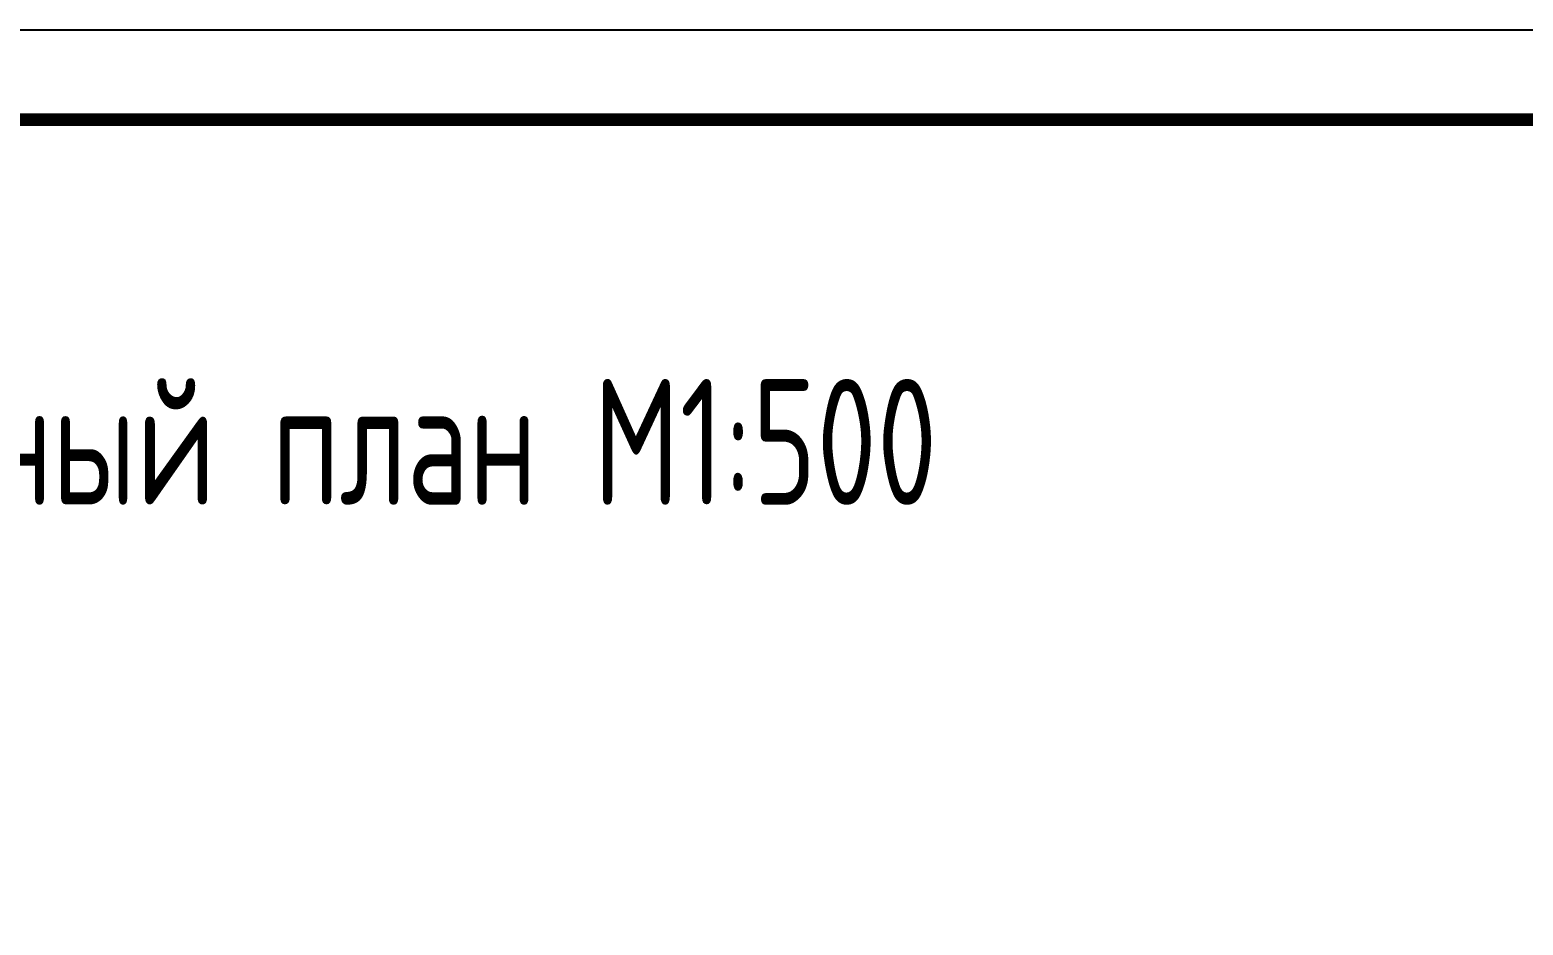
# Paper-space layout 'СГП' of a CAD drawing. Header units: millimetres. Extents: x 1 to 2190, y 0 to 1001.
# Drawn here: x 335.8 to 418.9, y 544.2 to 594.1 of the extents above; entities that cross this region are included whole.
import ezdxf

# ---------------------------------------------------------------- set-up
doc = ezdxf.new("R2010")
doc.units = ezdxf.units.MM
doc.header["$LTSCALE"] = 0.5
doc.layers.add('ТОЛСТЫЕ', color=1, linetype='Continuous', lineweight=50)
doc.layers.add('ТОНКИЕе', color=7, linetype='Continuous', lineweight=25)
doc.layers.add('тонкие', color=7, linetype='Continuous')
doc.styles.add('Наклонный', font='isocpeur.ttf', dxfattribs={"width": 0.7, "height": 3.5})

psp = doc.layouts.new('СГП')

# ---------------------------------------------------------------- linework, layer by layer
at = {"layer": 'ТОЛСТЫЕ', "color": 0, "const_width": 0.7}
psp.add_lwpolyline([(20.90752028795123, 5.083437231312928), (835.9075202879512, 5.083437231312928), (835.9075202879512, 589.0834372313129), (20.90752028795123, 589.0834372313129)], close=True, dxfattribs=at)
at = {"layer": 'тонкие', "color": 0}
psp.add_lwpolyline([(840.9075202879512, 0.0834372313129279), (0.907520287951229, 0.0834372313129279), (0.907520287951229, 594.0834372313129), (840.9075202879512, 594.0834372313129)], close=True, dxfattribs=at)

# ---------------------------------------------------------------- texts
at = {"layer": 'ТОНКИЕе', "color": 0, "insert": (258.3336087145681, 574.646895864631), "char_height": 7, "attachment_point": 1, "style": 'Наклонный'}
psp.add_mtext_dynamic_manual_height_columns('Строительный генеральный план М1:500', width=225.1838961405331, gutter_width=7, heights=[0], dxfattribs=at)

doc.saveas('drawing.dxf')
